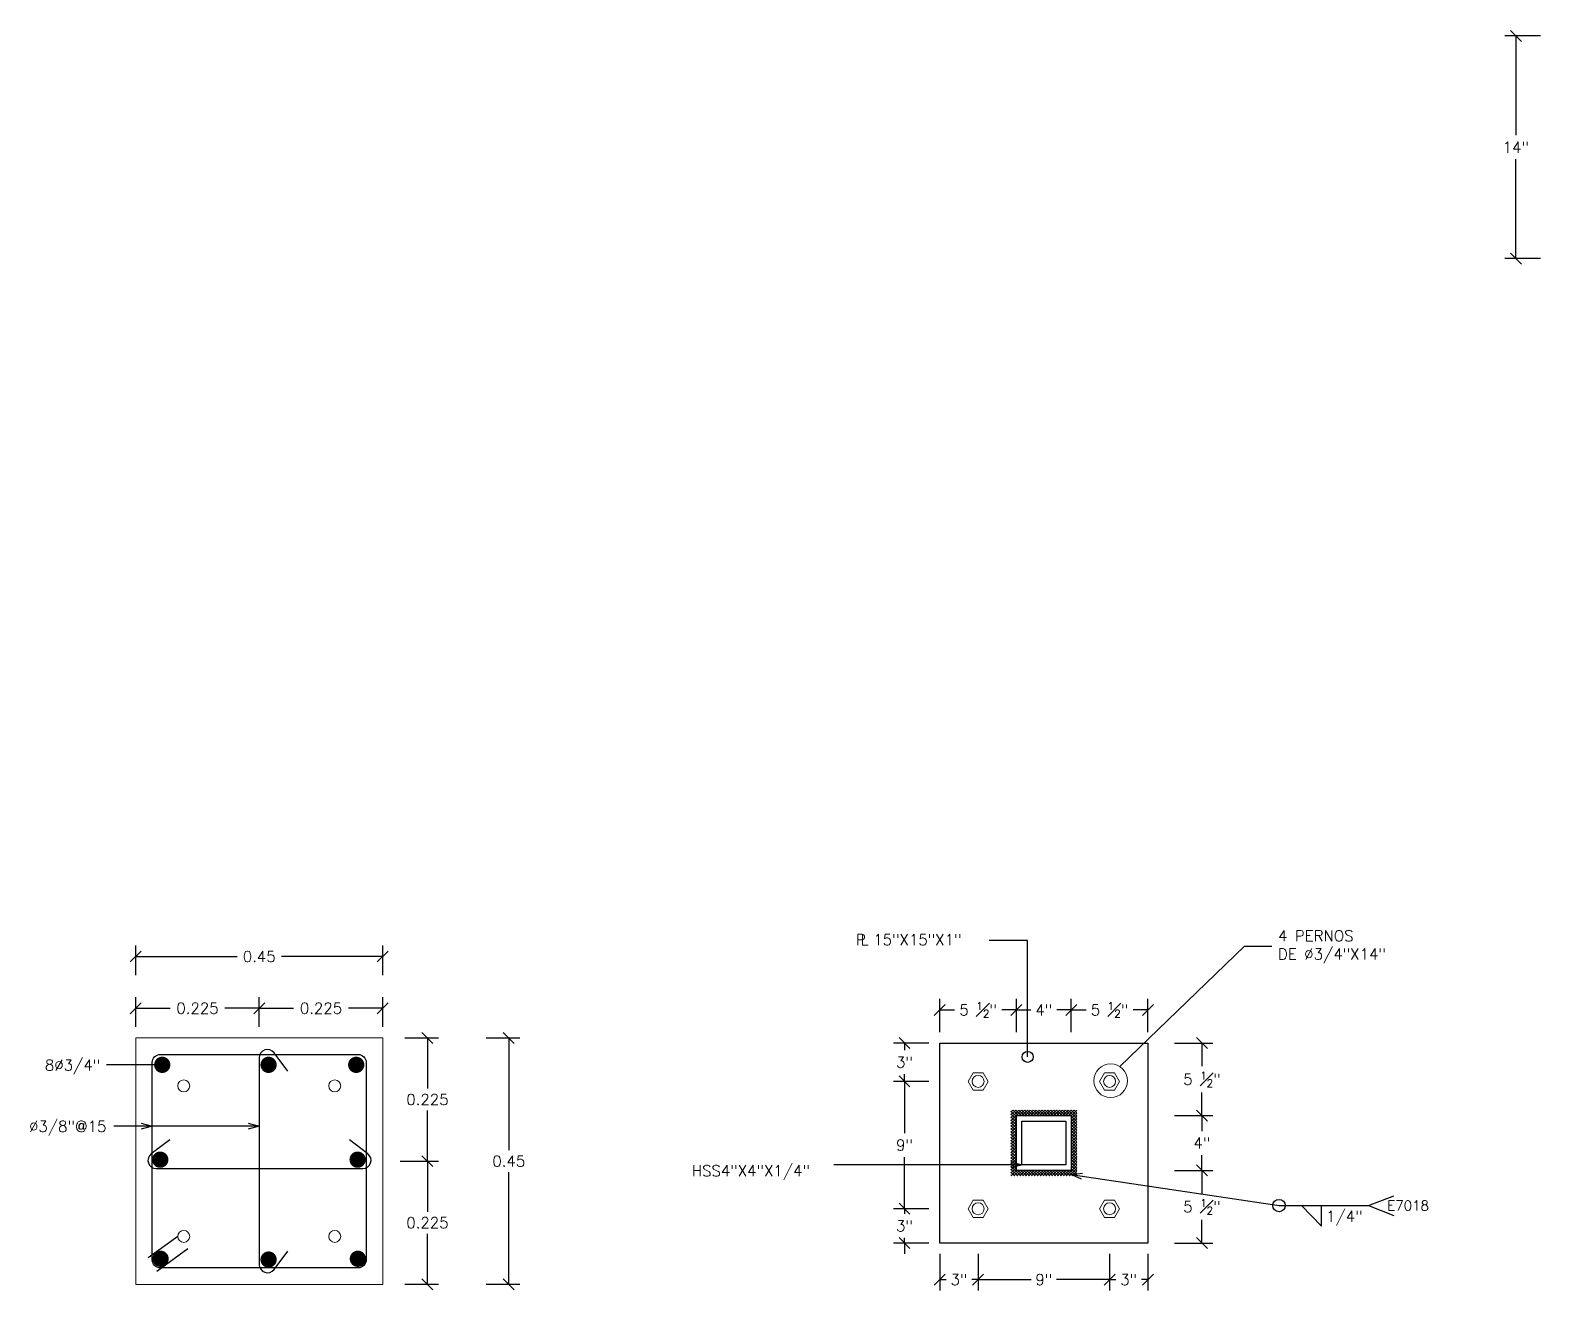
# Model space of a CAD drawing. Header units: metres. Extents: x -44 to 358, y -286 to 66.
# Drawn here: x 139.899 to 142.676, y 13.25 to 15.55 of the extents above; entities that cross this region are included whole.
import ezdxf

# ---------------------------------------------------------------- set-up
doc = ezdxf.new("R2010")
doc.units = ezdxf.units.M
doc.header["$LTSCALE"] = 0.3
doc.header["$PDMODE"] = 3
for name, color, linetype in [('ACERO', 5, 'Continuous'), ('DIMTEXTO', 4, 'Continuous'), ('HATCH MUROS', 8, 'Continuous'), ('SECCION', 1, 'Continuous'), ('Texto', 4, 'Continuous')]:
    doc.layers.add(name, color=color, linetype=linetype)
doc.layers.add('Columnas', color=7, linetype='Continuous', lineweight=18)
doc.styles.add('SMPLEX', font='simplex.shx')
doc.dimstyles.new('D-10', dxfattribs={"dimscale": 0.1, "dimtxt": 0.2, "dimasz": 0.2, "dimexe": 0.2, "dimexo": 0.2, "dimgap": 0.1, "dimtad": 0, "dimtih": 1, "dimtoh": 1, "dimzin": 0, "dimdsep": 46, "dimtxsty": 'SMPLEX', "dimblk1": 'OBLIQUE', "dimblk2": 'OBLIQUE', "dimsah": 1, "dimcen": 0.2, "dimclrd": 4, "dimclre": 4, "dimclrt": 4, "dimadec": 0, "dimazin": 0, "dimtfac": 1, "dimtmove": 0, "dimatfit": 3, "dimldrblk": 'OPEN30', "dimfxl": 0.6, "dimfxlon": 1, "dimtolj": 1, "dimtzin": 0, "dimarcsym": 0})
doc.dimstyles.new('DIM-10', dxfattribs={"dimscale": 0.1, "dimtxt": 0.2, "dimasz": 0.2, "dimexe": 0.2, "dimexo": 0.2, "dimgap": 0.1, "dimtad": 0, "dimtih": 1, "dimtoh": 1, "dimzin": 0, "dimdsep": 46, "dimtxsty": 'SMPLEX', "dimblk": 'OBLIQUE', "dimcen": 0.2, "dimclrd": 4, "dimclre": 4, "dimclrt": 4, "dimadec": 0, "dimazin": 0, "dimtfac": 1, "dimtmove": 0, "dimatfit": 3, "dimldrblk": 'OPEN30', "dimfxl": 0.5, "dimfxlon": 1, "dimtolj": 1, "dimtzin": 0, "dimarcsym": 0})

# ---------------------------------------------------------------- blocks, each defined once
blk = doc.blocks.new('_OBLIQUE')
at = {"color": 0, "linetype": 'ByBlock'}
blk.add_line((-0.5, -0.5), (0.5, 0.5), dxfattribs=at)
blk = doc.blocks.new('*D323')
at = {"layer": 'DEFPOINTS', "color": 0, "transparency": 16777216}
for p in [(141.699, 13.7624), (141.699, 13.7019), (141.799, 13.7019)]:
    blk.add_point(p, dxfattribs=at)
at = {"layer": 'Texto', "color": 4, "lineweight": -2, "transparency": 16777216}
for p, q in [((141.699, 13.7219), (141.699, 13.7824)), ((141.799, 13.7219), (141.799, 13.7824)), ((141.699, 13.7624), (141.7252, 13.7624)), ((141.799, 13.7624), (141.7728, 13.7624))]:
    blk.add_line(p, q, dxfattribs=at)
at = {"layer": 'Texto', "color": 4, "lineweight": -2, "transparency": 16777216, "xscale": 0.02, "yscale": 0.02, "zscale": 0.02, "rotation": 180}
blk.add_blockref('_OBLIQUE', (141.699, 13.7624), dxfattribs=at)
at = {"layer": 'Texto', "color": 4, "lineweight": -2, "transparency": 16777216, "xscale": 0.02, "yscale": 0.02, "zscale": 0.02}
blk.add_blockref('_OBLIQUE', (141.799, 13.7624), dxfattribs=at)
at = {"layer": 'Texto', "color": 4, "transparency": 16777216, "insert": (141.749, 13.7624), "char_height": 0.02, "attachment_point": 5, "style": 'SMPLEX'}
blk.add_mtext('\\A1;{\\Fromans|c0;4"}', dxfattribs=at)
blk = doc.blocks.new('_Open30')
at = {"color": 0, "lineweight": -2}
for p, q in [((-1, 0.27), (0, 0)), ((0, 0), (-1, -0.27)), ((0, 0), (-1, 0))]:
    blk.add_line(p, q, dxfattribs=at)
blk = doc.blocks.new('*D324')
at = {"layer": 'DEFPOINTS', "color": 0, "transparency": 16777216}
for p in [(141.559, 13.7624), (141.559, 13.7019), (141.699, 13.7019)]:
    blk.add_point(p, dxfattribs=at)
at = {"layer": 'Texto', "color": 4, "lineweight": -2, "transparency": 16777216}
for p, q in [((141.559, 13.7219), (141.559, 13.7824)), ((141.699, 13.7219), (141.699, 13.7824)), ((141.559, 13.7624), (141.586, 13.7624)), ((141.699, 13.7624), (141.6721, 13.7624))]:
    blk.add_line(p, q, dxfattribs=at)
at = {"layer": 'Texto', "color": 4, "lineweight": -2, "transparency": 16777216, "xscale": 0.02, "yscale": 0.02, "zscale": 0.02, "rotation": 180}
blk.add_blockref('_OBLIQUE', (141.559, 13.7624), dxfattribs=at)
at = {"layer": 'Texto', "color": 4, "lineweight": -2, "transparency": 16777216, "xscale": 0.02, "yscale": 0.02, "zscale": 0.02}
blk.add_blockref('_OBLIQUE', (141.699, 13.7624), dxfattribs=at)
at = {"layer": 'Texto', "color": 4, "transparency": 16777216, "insert": (141.629, 13.7624), "char_height": 0.02, "attachment_point": 5, "style": 'SMPLEX'}
blk.add_mtext('\\A1;5 {\\H0.7x;\\S1#2;}"', dxfattribs=at)
blk = doc.blocks.new('*D325')
at = {"layer": 'DEFPOINTS', "color": 0, "transparency": 16777216}
for p in [(141.964, 13.5694), (141.799, 13.4694), (142.0377, 13.4694)]:
    blk.add_point(p, dxfattribs=at)
at = {"layer": 'Texto', "color": 4, "lineweight": -2, "transparency": 16777216}
for p, q in [((141.9877, 13.5694), (142.0577, 13.5694)), ((142.0377, 13.5694), (142.0377, 13.5413)), ((142.0377, 13.4694), (142.0377, 13.4975)), ((141.9877, 13.4694), (142.0577, 13.4694))]:
    blk.add_line(p, q, dxfattribs=at)
at = {"layer": 'Texto', "color": 4, "lineweight": -2, "transparency": 16777216, "xscale": 0.02, "yscale": 0.02, "zscale": 0.02}
for p, rotation in [((142.0377, 13.5694), 90), ((142.0377, 13.4694), 270)]:
    blk.add_blockref('_OBLIQUE', p, dxfattribs=dict(at, rotation=rotation))
at = {"layer": 'Texto', "color": 4, "transparency": 16777216, "insert": (142.0377, 13.5194), "char_height": 0.02, "attachment_point": 5, "style": 'SMPLEX'}
blk.add_mtext('\\A1;{\\Fromans|c0;4"}', dxfattribs=at)
blk = doc.blocks.new('*D326')
at = {"layer": 'DEFPOINTS', "color": 0, "transparency": 16777216}
for p in [(141.799, 13.4694), (141.939, 13.3369), (142.0377, 13.3369)]:
    blk.add_point(p, dxfattribs=at)
at = {"layer": 'Texto', "color": 4, "lineweight": -2, "transparency": 16777216}
for p, q in [((141.9877, 13.4694), (142.0577, 13.4694)), ((142.0377, 13.4694), (142.0377, 13.4271)), ((142.0377, 13.3369), (142.0377, 13.3791)), ((141.9877, 13.3369), (142.0577, 13.3369))]:
    blk.add_line(p, q, dxfattribs=at)
at = {"layer": 'Texto', "color": 4, "lineweight": -2, "transparency": 16777216, "xscale": 0.02, "yscale": 0.02, "zscale": 0.02}
for p, rotation in [((142.0377, 13.4694), 90), ((142.0377, 13.3369), 270)]:
    blk.add_blockref('_OBLIQUE', p, dxfattribs=dict(at, rotation=rotation))
at = {"layer": 'Texto', "color": 4, "transparency": 16777216, "insert": (142.0377, 13.4031), "char_height": 0.02, "attachment_point": 5, "style": 'SMPLEX'}
blk.add_mtext('\\A1;5 {\\H0.7x;\\S1#2;}"', dxfattribs=at)
blk = doc.blocks.new('*D327')
at = {"layer": 'DEFPOINTS', "color": 0, "transparency": 16777216}
for p in [(141.629, 13.3369), (141.869, 13.3369), (141.629, 13.2701)]:
    blk.add_point(p, dxfattribs=at)
at = {"layer": 'Texto', "color": 4, "lineweight": -2, "transparency": 16777216}
for p, q in [((141.629, 13.3169), (141.629, 13.2501)), ((141.869, 13.3169), (141.869, 13.2501)), ((141.629, 13.2701), (141.7257, 13.2701)), ((141.869, 13.2701), (141.7724, 13.2701))]:
    blk.add_line(p, q, dxfattribs=at)
at = {"layer": 'Texto', "color": 4, "lineweight": -2, "transparency": 16777216, "xscale": 0.02, "yscale": 0.02, "zscale": 0.02, "rotation": 180}
blk.add_blockref('_OBLIQUE', (141.629, 13.2701), dxfattribs=at)
at = {"layer": 'Texto', "color": 4, "lineweight": -2, "transparency": 16777216, "xscale": 0.02, "yscale": 0.02, "zscale": 0.02}
blk.add_blockref('_OBLIQUE', (141.869, 13.2701), dxfattribs=at)
at = {"layer": 'Texto', "color": 4, "transparency": 16777216, "insert": (141.749, 13.2701), "char_height": 0.02, "attachment_point": 5, "style": 'SMPLEX'}
blk.add_mtext('\\A1;9"', dxfattribs=at)
blk = doc.blocks.new('*D328')
at = {"layer": 'DEFPOINTS', "color": 0, "transparency": 16777216}
for p in [(141.559, 13.3369), (141.629, 13.3369), (141.559, 13.2701)]:
    blk.add_point(p, dxfattribs=at)
at = {"layer": 'Texto', "color": 4, "lineweight": -2, "transparency": 16777216}
for p, q in [((141.559, 13.3169), (141.559, 13.2501)), ((141.629, 13.3169), (141.629, 13.2501)), ((141.559, 13.2701), (141.5707, 13.2701)), ((141.629, 13.2701), (141.6174, 13.2701))]:
    blk.add_line(p, q, dxfattribs=at)
at = {"layer": 'Texto', "color": 4, "lineweight": -2, "transparency": 16777216, "xscale": 0.02, "yscale": 0.02, "zscale": 0.02, "rotation": 180}
blk.add_blockref('_OBLIQUE', (141.559, 13.2701), dxfattribs=at)
at = {"layer": 'Texto', "color": 4, "lineweight": -2, "transparency": 16777216, "xscale": 0.02, "yscale": 0.02, "zscale": 0.02}
blk.add_blockref('_OBLIQUE', (141.629, 13.2701), dxfattribs=at)
at = {"layer": 'Texto', "color": 4, "transparency": 16777216, "insert": (141.594, 13.2701), "char_height": 0.02, "attachment_point": 5, "style": 'SMPLEX'}
blk.add_mtext('\\A1;3"', dxfattribs=at)
blk = doc.blocks.new('*D329')
at = {"layer": 'DEFPOINTS', "color": 0, "transparency": 16777216}
for p in [(141.4946, 13.3994), (141.559, 13.3994), (141.559, 13.3369)]:
    blk.add_point(p, dxfattribs=at)
at = {"layer": 'Texto', "color": 4, "lineweight": -2, "transparency": 16777216}
for p, q in [((141.4946, 13.3994), (141.4946, 13.4194)), ((141.539, 13.3994), (141.4746, 13.3994)), ((141.4946, 13.3994), (141.4946, 13.39)), ((141.539, 13.3369), (141.4746, 13.3369)), ((141.4946, 13.3369), (141.4946, 13.3462)), ((141.4946, 13.3369), (141.4946, 13.3169))]:
    blk.add_line(p, q, dxfattribs=at)
at = {"layer": 'Texto', "color": 4, "lineweight": -2, "transparency": 16777216, "xscale": 0.02, "yscale": 0.02, "zscale": 0.02}
for p, rotation in [((141.4946, 13.3994), 270), ((141.4946, 13.3369), 90)]:
    blk.add_blockref('_OBLIQUE', p, dxfattribs=dict(at, rotation=rotation))
at = {"layer": 'Texto', "color": 4, "transparency": 16777216, "insert": (141.4946, 13.3681), "char_height": 0.02, "attachment_point": 5, "style": 'SMPLEX'}
blk.add_mtext('\\A1;3"', dxfattribs=at)
blk = doc.blocks.new('*D330')
at = {"layer": 'DEFPOINTS', "color": 0, "transparency": 16777216}
for p in [(141.4946, 13.6319), (141.559, 13.6319), (141.559, 13.3994)]:
    blk.add_point(p, dxfattribs=at)
at = {"layer": 'Texto', "color": 4, "lineweight": -2, "transparency": 16777216}
for p, q in [((141.539, 13.6319), (141.4746, 13.6319)), ((141.4946, 13.6319), (141.4946, 13.5375)), ((141.4946, 13.3994), (141.4946, 13.4937)), ((141.539, 13.3994), (141.4746, 13.3994))]:
    blk.add_line(p, q, dxfattribs=at)
at = {"layer": 'Texto', "color": 4, "lineweight": -2, "transparency": 16777216, "xscale": 0.02, "yscale": 0.02, "zscale": 0.02}
for p, rotation in [((141.4946, 13.6319), 90), ((141.4946, 13.3994), 270)]:
    blk.add_blockref('_OBLIQUE', p, dxfattribs=dict(at, rotation=rotation))
at = {"layer": 'Texto', "color": 4, "transparency": 16777216, "insert": (141.4946, 13.5156), "char_height": 0.02, "attachment_point": 5, "style": 'SMPLEX'}
blk.add_mtext('\\A1;9"', dxfattribs=at)
blk = doc.blocks.new('*D331')
at = {"layer": 'DEFPOINTS', "color": 0, "transparency": 16777216}
for p in [(141.559, 13.7019), (141.4946, 13.6319), (141.559, 13.6319)]:
    blk.add_point(p, dxfattribs=at)
at = {"layer": 'Texto', "color": 4, "lineweight": -2, "transparency": 16777216}
for p, q in [((141.539, 13.7019), (141.4746, 13.7019)), ((141.4946, 13.7019), (141.4946, 13.6888)), ((141.4946, 13.6319), (141.4946, 13.645)), ((141.539, 13.6319), (141.4746, 13.6319))]:
    blk.add_line(p, q, dxfattribs=at)
at = {"layer": 'Texto', "color": 4, "lineweight": -2, "transparency": 16777216, "xscale": 0.02, "yscale": 0.02, "zscale": 0.02}
for p, rotation in [((141.4946, 13.7019), 90), ((141.4946, 13.6319), 270)]:
    blk.add_blockref('_OBLIQUE', p, dxfattribs=dict(at, rotation=rotation))
at = {"layer": 'Texto', "color": 4, "transparency": 16777216, "insert": (141.4946, 13.6669), "char_height": 0.02, "attachment_point": 5, "style": 'SMPLEX'}
blk.add_mtext('\\A1;3"', dxfattribs=at)
blk = doc.blocks.new('*D332')
at = {"layer": 'DEFPOINTS', "color": 0, "transparency": 16777216}
for p in [(141.869, 13.3369), (141.939, 13.3369), (141.939, 13.2701)]:
    blk.add_point(p, dxfattribs=at)
at = {"layer": 'Texto', "color": 4, "lineweight": -2, "transparency": 16777216}
for p, q in [((141.869, 13.3169), (141.869, 13.2501)), ((141.939, 13.3169), (141.939, 13.2501)), ((141.869, 13.2701), (141.8807, 13.2701)), ((141.939, 13.2701), (141.9274, 13.2701))]:
    blk.add_line(p, q, dxfattribs=at)
at = {"layer": 'Texto', "color": 4, "lineweight": -2, "transparency": 16777216, "xscale": 0.02, "yscale": 0.02, "zscale": 0.02, "rotation": 180}
blk.add_blockref('_OBLIQUE', (141.869, 13.2701), dxfattribs=at)
at = {"layer": 'Texto', "color": 4, "lineweight": -2, "transparency": 16777216, "xscale": 0.02, "yscale": 0.02, "zscale": 0.02}
blk.add_blockref('_OBLIQUE', (141.939, 13.2701), dxfattribs=at)
at = {"layer": 'Texto', "color": 4, "transparency": 16777216, "insert": (141.904, 13.2701), "char_height": 0.02, "attachment_point": 5, "style": 'SMPLEX'}
blk.add_mtext('\\A1;3"', dxfattribs=at)
blk = doc.blocks.new('*D333')
at = {"layer": 'DEFPOINTS', "color": 0, "transparency": 16777216}
for p in [(141.939, 13.7019), (142.0377, 13.7019), (141.799, 13.5694)]:
    blk.add_point(p, dxfattribs=at)
at = {"layer": 'Texto', "color": 4, "lineweight": -2, "transparency": 16777216}
for p, q in [((141.9877, 13.7019), (142.0577, 13.7019)), ((142.0377, 13.7019), (142.0377, 13.6596)), ((142.0377, 13.5694), (142.0377, 13.6116)), ((141.9877, 13.5694), (142.0577, 13.5694))]:
    blk.add_line(p, q, dxfattribs=at)
at = {"layer": 'Texto', "color": 4, "lineweight": -2, "transparency": 16777216, "xscale": 0.02, "yscale": 0.02, "zscale": 0.02}
for p, rotation in [((142.0377, 13.7019), 90), ((142.0377, 13.5694), 270)]:
    blk.add_blockref('_OBLIQUE', p, dxfattribs=dict(at, rotation=rotation))
at = {"layer": 'Texto', "color": 4, "transparency": 16777216, "insert": (142.0377, 13.6356), "char_height": 0.02, "attachment_point": 5, "style": 'SMPLEX'}
blk.add_mtext('\\A1;5 {\\H0.7x;\\S1#2;}"', dxfattribs=at)
blk = doc.blocks.new('*D334')
at = {"layer": 'DEFPOINTS', "color": 0, "transparency": 16777216}
for p in [(141.799, 13.7624), (141.799, 13.7019), (141.939, 13.7019)]:
    blk.add_point(p, dxfattribs=at)
at = {"layer": 'Texto', "color": 4, "lineweight": -2, "transparency": 16777216}
for p, q in [((141.799, 13.7219), (141.799, 13.7824)), ((141.939, 13.7219), (141.939, 13.7824)), ((141.799, 13.7624), (141.826, 13.7624)), ((141.939, 13.7624), (141.9121, 13.7624))]:
    blk.add_line(p, q, dxfattribs=at)
at = {"layer": 'Texto', "color": 4, "lineweight": -2, "transparency": 16777216, "xscale": 0.02, "yscale": 0.02, "zscale": 0.02, "rotation": 180}
blk.add_blockref('_OBLIQUE', (141.799, 13.7624), dxfattribs=at)
at = {"layer": 'Texto', "color": 4, "lineweight": -2, "transparency": 16777216, "xscale": 0.02, "yscale": 0.02, "zscale": 0.02}
blk.add_blockref('_OBLIQUE', (141.939, 13.7624), dxfattribs=at)
at = {"layer": 'Texto', "color": 4, "transparency": 16777216, "insert": (141.869, 13.7624), "char_height": 0.02, "attachment_point": 5, "style": 'SMPLEX'}
blk.add_mtext('\\A1;5 {\\H0.7x;\\S1#2;}"', dxfattribs=at)
blk = doc.blocks.new('*D335')
at = {"layer": 'DEFPOINTS', "color": 0, "transparency": 16777216}
for p in [(140.5623, 13.7112), (140.5418, 13.4863), (140.6235, 13.4863)]:
    blk.add_point(p, dxfattribs=at)
at = {"layer": 'Texto', "color": 4, "lineweight": -2, "transparency": 16777216}
for p, q in [((140.5823, 13.7112), (140.6435, 13.7112)), ((140.6235, 13.7112), (140.6235, 13.6188)), ((140.6235, 13.4863), (140.6235, 13.5788)), ((140.5735, 13.4863), (140.6435, 13.4863))]:
    blk.add_line(p, q, dxfattribs=at)
at = {"layer": 'Texto', "color": 4, "lineweight": -2, "transparency": 16777216, "xscale": 0.02, "yscale": 0.02, "zscale": 0.02}
for p, rotation in [((140.6235, 13.7112), 90), ((140.6235, 13.4863), 270)]:
    blk.add_blockref('_OBLIQUE', p, dxfattribs=dict(at, rotation=rotation))
at = {"layer": 'Texto', "color": 4, "transparency": 16777216, "insert": (140.6235, 13.5988), "char_height": 0.02, "attachment_point": 5, "style": 'SMPLEX'}
blk.add_mtext('\\A1;0.225', dxfattribs=at)
blk = doc.blocks.new('*D336')
at = {"layer": 'DEFPOINTS', "color": 0, "transparency": 16777216}
for p in [(140.3164, 13.7654), (140.091, 13.7112), (140.3164, 13.7112)]:
    blk.add_point(p, dxfattribs=at)
at = {"layer": 'Texto', "color": 4, "lineweight": -2, "transparency": 16777216}
for p, q in [((140.091, 13.7312), (140.091, 13.7854)), ((140.3164, 13.7312), (140.3164, 13.7854)), ((140.091, 13.7654), (140.1537, 13.7654)), ((140.3164, 13.7654), (140.2537, 13.7654))]:
    blk.add_line(p, q, dxfattribs=at)
at = {"layer": 'Texto', "color": 4, "lineweight": -2, "transparency": 16777216, "xscale": 0.02, "yscale": 0.02, "zscale": 0.02, "rotation": 180}
blk.add_blockref('_OBLIQUE', (140.091, 13.7654), dxfattribs=at)
at = {"layer": 'Texto', "color": 4, "lineweight": -2, "transparency": 16777216, "xscale": 0.02, "yscale": 0.02, "zscale": 0.02}
blk.add_blockref('_OBLIQUE', (140.3164, 13.7654), dxfattribs=at)
at = {"layer": 'Texto', "color": 4, "transparency": 16777216, "insert": (140.2037, 13.7654), "char_height": 0.02, "attachment_point": 5, "style": 'SMPLEX'}
blk.add_mtext('\\A1;0.225', dxfattribs=at)
blk = doc.blocks.new('*D337')
at = {"layer": 'DEFPOINTS', "color": 0, "transparency": 16777216}
for p in [(140.5418, 13.8598), (140.091, 13.8055), (140.5418, 13.8055)]:
    blk.add_point(p, dxfattribs=at)
at = {"layer": 'Texto', "color": 4, "lineweight": -2, "transparency": 16777216}
for p, q in [((140.091, 13.8255), (140.091, 13.8798)), ((140.091, 13.8598), (140.2759, 13.8598)), ((140.5418, 13.8598), (140.3569, 13.8598)), ((140.5418, 13.8255), (140.5418, 13.8798))]:
    blk.add_line(p, q, dxfattribs=at)
at = {"layer": 'Texto', "color": 4, "lineweight": -2, "transparency": 16777216, "xscale": 0.02, "yscale": 0.02, "zscale": 0.02, "rotation": 180}
blk.add_blockref('_OBLIQUE', (140.091, 13.8598), dxfattribs=at)
at = {"layer": 'Texto', "color": 4, "lineweight": -2, "transparency": 16777216, "xscale": 0.02, "yscale": 0.02, "zscale": 0.02}
blk.add_blockref('_OBLIQUE', (140.5418, 13.8598), dxfattribs=at)
at = {"layer": 'Texto', "color": 4, "transparency": 16777216, "insert": (140.3164, 13.8598), "char_height": 0.02, "attachment_point": 5, "style": 'SMPLEX'}
blk.add_mtext('\\A1;0.45', dxfattribs=at)
blk = doc.blocks.new('*D338')
at = {"layer": 'DEFPOINTS', "color": 0, "transparency": 16777216}
for p in [(140.3164, 13.7654), (140.3164, 13.7112), (140.5418, 13.7112)]:
    blk.add_point(p, dxfattribs=at)
at = {"layer": 'Texto', "color": 4, "lineweight": -2, "transparency": 16777216}
for p, q in [((140.3164, 13.7312), (140.3164, 13.7854)), ((140.5418, 13.7312), (140.5418, 13.7854)), ((140.3164, 13.7654), (140.3791, 13.7654)), ((140.5418, 13.7654), (140.4791, 13.7654))]:
    blk.add_line(p, q, dxfattribs=at)
at = {"layer": 'Texto', "color": 4, "lineweight": -2, "transparency": 16777216, "xscale": 0.02, "yscale": 0.02, "zscale": 0.02, "rotation": 180}
blk.add_blockref('_OBLIQUE', (140.3164, 13.7654), dxfattribs=at)
at = {"layer": 'Texto', "color": 4, "lineweight": -2, "transparency": 16777216, "xscale": 0.02, "yscale": 0.02, "zscale": 0.02}
blk.add_blockref('_OBLIQUE', (140.5418, 13.7654), dxfattribs=at)
at = {"layer": 'Texto', "color": 4, "transparency": 16777216, "insert": (140.4291, 13.7654), "char_height": 0.02, "attachment_point": 5, "style": 'SMPLEX'}
blk.add_mtext('\\A1;0.225', dxfattribs=at)
blk = doc.blocks.new('*D339')
at = {"layer": 'DEFPOINTS', "color": 0, "transparency": 16777216}
for p in [(140.7109, 13.7112), (140.7109, 13.2615), (140.7721, 13.2615)]:
    blk.add_point(p, dxfattribs=at)
at = {"layer": 'Texto', "color": 4, "lineweight": -2, "transparency": 16777216}
for p, q in [((140.7309, 13.7112), (140.7921, 13.7112)), ((140.7721, 13.7112), (140.7721, 13.5063)), ((140.7721, 13.2615), (140.7721, 13.4663)), ((140.7309, 13.2615), (140.7921, 13.2615))]:
    blk.add_line(p, q, dxfattribs=at)
at = {"layer": 'Texto', "color": 4, "lineweight": -2, "transparency": 16777216, "xscale": 0.02, "yscale": 0.02, "zscale": 0.02}
for p, rotation in [((140.7721, 13.7112), 90), ((140.7721, 13.2615), 270)]:
    blk.add_blockref('_OBLIQUE', p, dxfattribs=dict(at, rotation=rotation))
at = {"layer": 'Texto', "color": 4, "transparency": 16777216, "insert": (140.7721, 13.4863), "char_height": 0.02, "attachment_point": 5, "style": 'SMPLEX'}
blk.add_mtext('\\A1;0.45', dxfattribs=at)
blk = doc.blocks.new('*D340')
at = {"layer": 'DEFPOINTS', "color": 0, "transparency": 16777216}
for p in [(140.5418, 13.4863), (140.6235, 13.4863), (140.5623, 13.2615)]:
    blk.add_point(p, dxfattribs=at)
at = {"layer": 'Texto', "color": 4, "lineweight": -2, "transparency": 16777216}
for p, q in [((140.5735, 13.4863), (140.6435, 13.4863)), ((140.6235, 13.4863), (140.6235, 13.3939)), ((140.6235, 13.2615), (140.6235, 13.3539)), ((140.5823, 13.2615), (140.6435, 13.2615))]:
    blk.add_line(p, q, dxfattribs=at)
at = {"layer": 'Texto', "color": 4, "lineweight": -2, "transparency": 16777216, "xscale": 0.02, "yscale": 0.02, "zscale": 0.02}
for p, rotation in [((140.6235, 13.4863), 90), ((140.6235, 13.2615), 270)]:
    blk.add_blockref('_OBLIQUE', p, dxfattribs=dict(at, rotation=rotation))
at = {"layer": 'Texto', "color": 4, "transparency": 16777216, "insert": (140.6235, 13.3739), "char_height": 0.02, "attachment_point": 5, "style": 'SMPLEX'}
blk.add_mtext('\\A1;0.225', dxfattribs=at)
blk = doc.blocks.new('*D347')
at = {"layer": 'DEFPOINTS', "color": 0, "transparency": 16777216}
for p in [(142.6761, 15.5401), (142.6109, 15.1337), (142.6761, 15.1337)]:
    blk.add_point(p, dxfattribs=at)
at = {"layer": 'DIMTEXTO', "color": 4, "lineweight": -2, "transparency": 16777216}
for p, q in [((142.6561, 15.5401), (142.5909, 15.5401)), ((142.6109, 15.5401), (142.6109, 15.3588)), ((142.6109, 15.1337), (142.6109, 15.315)), ((142.6561, 15.1337), (142.5909, 15.1337))]:
    blk.add_line(p, q, dxfattribs=at)
at = {"layer": 'DIMTEXTO', "color": 4, "lineweight": -2, "transparency": 16777216, "xscale": 0.02, "yscale": 0.02, "zscale": 0.02}
for p, rotation in [((142.6109, 15.5401), 90), ((142.6109, 15.1337), 270)]:
    blk.add_blockref('_OBLIQUE', p, dxfattribs=dict(at, rotation=rotation))
at = {"layer": 'DIMTEXTO', "color": 4, "transparency": 16777216, "insert": (142.6109, 15.3369), "char_height": 0.02, "attachment_point": 5, "style": 'SMPLEX'}
blk.add_mtext('\\A1;14"', dxfattribs=at)

msp = doc.modelspace()

# ---------------------------------------------------------------- hatches: boundary and pattern name
at = {"layer": 'HATCH MUROS'}
h = msp.add_hatch(dxfattribs=at)
h.set_pattern_fill('ANSI37', color=256, scale=0.03, style=0)
h.set_pattern_definition([(45, (52.750967, -101.50211), (-0.00265165043, 0.00265165043), []), (135, (52.750967, -101.50211), (-0.00265165043, -0.00265165043), [])])
h.paths.add_polyline_path([(141.8090276, 13.5793684), (141.6890276, 13.5793684), (141.6890276, 13.4593684), (141.8090276, 13.4593684)])
h.paths.add_polyline_path([(141.7990276, 13.5693684), (141.7990276, 13.4693684), (141.6990276, 13.4693684), (141.6990276, 13.5693684)], flags=16)

# ---------------------------------------------------------------- linework, layer by layer
at = {"layer": 'ACERO'}
for p, q in [((140.113385, 13.3103033), (140.167507, 13.3496533)), ((140.129301, 13.2852343), (140.1863353, 13.3267018))]:
    msp.add_line(p, q, dxfattribs=at)
msp.add_lwpolyline([(140.1210338, 13.3064751), (140.1210338, 13.6661751, -0.414213562), (140.1360338, 13.6811751), (140.4968138, 13.6811751, -0.414213562), (140.5118138, 13.6661751), (140.5118138, 13.3064751, -0.414213562), (140.4968138, 13.2914751), (140.1360338, 13.2914751, -0.414213562)], format="xyb", close=True, dxfattribs=at)
at = {"layer": 'ACERO', "linetype": 'Continuous', "ltscale": 0.3, "const_width": 0.014859}
for points in [[(140.146779, 13.6621103, -1), (140.13192, 13.6621103, -1)], [(140.3409323, 13.6621103, -1), (140.3260733, 13.6621103, -1)], [(140.4860685, 13.6621103, 1), (140.5009275, 13.6621103, 1)], [(140.1431109, 13.488989, 1), (140.1282519, 13.488989, 1)], [(140.5034708, 13.488989, 1), (140.4886118, 13.488989, 1)], [(140.1288895, 13.3081101, 1), (140.1437485, 13.3081101, 1)], [(140.3409323, 13.306696, 1), (140.3260733, 13.306696, 1)], [(140.503958, 13.3081101, -1), (140.489099, 13.3081101, -1)]]:
    msp.add_lwpolyline(points, format="xyb", close=True, dxfattribs=at)
at = {"layer": 'ACERO'}
for points in [[(140.368758, 13.650343), (140.343403, 13.683988, 0.719884759), (140.3164238, 13.6749604), (140.3164238, 13.2976899, 0.719884759), (140.343403, 13.2886623), (140.368758, 13.3223073)], [(140.1528941, 13.5250542), (140.1192491, 13.4996992, 0.719884759), (140.1282767, 13.47272), (140.5055471, 13.47272, 0.719884759), (140.5145748, 13.4996992), (140.4809298, 13.5250542)]]:
    msp.add_lwpolyline(points, format="xyb", dxfattribs=at)
at = {"layer": 'ACERO', "color": 7}
for points in [[(141.6990276, 13.5693684), (141.7990276, 13.5693684), (141.7990276, 13.4693684), (141.6990276, 13.4693684)], [(141.7090276, 13.5593684), (141.7890276, 13.5593684), (141.7890276, 13.4793684), (141.7090276, 13.4793684)]]:
    msp.add_lwpolyline(points, close=True, dxfattribs=at)
at = {"layer": 'Columnas', "flags": 128}
msp.add_lwpolyline([(140.0910338, 13.2614751), (140.0910338, 13.7111751), (140.5418138, 13.7111751), (140.5418138, 13.2614751)], close=True, dxfattribs=at)
at = {"layer": 'DIMTEXTO'}
for p, q in [((140.1393495, 13.6621103), (140.0372921, 13.6621103)), ((142.3420797, 13.4052777), (142.3881639, 13.4232288)), ((142.3420797, 13.4052777), (142.3881639, 13.3873267))]:
    msp.add_line(p, q, dxfattribs=at)
msp.add_lwpolyline([(142.2196655, 13.4052777), (142.2560786, 13.3675538), (142.2560786, 13.4052777)], dxfattribs=at)
at = {"layer": 'DIMTEXTO', "lineweight": 0}
msp.add_circle((141.8709785, 13.6330661), 0.0307533, dxfattribs=at)
at = {"layer": 'DIMTEXTO'}
msp.add_circle((142.178375, 13.4052777), 0.0112676, dxfattribs=at)
at = {"layer": 'SECCION'}
msp.add_lwpolyline([(141.5590276, 13.7018684), (141.9390276, 13.7018684), (141.9390276, 13.3368684), (141.5590276, 13.3368684)], close=True, dxfattribs=at)
at = {"layer": 'SECCION', "color": 2, "lineweight": 0, "flags": 128}
for points in [[(141.6382164, 13.6477839), (141.6474052, 13.6318684), (141.6382164, 13.6159529), (141.6198388, 13.6159529), (141.61065, 13.6318684), (141.6198388, 13.6477839)], [(141.8598388, 13.6477839), (141.85065, 13.6318684), (141.8598388, 13.6159529), (141.8782164, 13.6159529), (141.8874052, 13.6318684), (141.8782164, 13.6477839)], [(141.6382164, 13.3834529), (141.6474052, 13.3993684), (141.6382164, 13.4152839), (141.6198388, 13.4152839), (141.61065, 13.3993684), (141.6198388, 13.3834529)], [(141.8598388, 13.3834529), (141.85065, 13.3993684), (141.8598388, 13.4152839), (141.8782164, 13.4152839), (141.8874052, 13.3993684), (141.8782164, 13.3834529)]]:
    msp.add_lwpolyline(points, close=True, dxfattribs=at)
at = {"layer": 'SECCION', "color": 2, "lineweight": 0}
for centre in [(141.6290276, 13.6318684), (141.8690276, 13.6318684), (140.1785338, 13.6236751), (140.4543138, 13.6236751), (141.6290276, 13.3993684), (141.8690276, 13.3993684), (140.1785338, 13.3489751), (140.4543138, 13.3489751)]:
    msp.add_circle(centre, 0.0109155, dxfattribs=at)
at = {"layer": 'Texto'}
msp.add_lwpolyline([(141.887706, 13.6588722), (142.1153154, 13.8789564), (142.1654753, 13.8789564)], dxfattribs=at)

# ---------------------------------------------------------------- texts
at = {"layer": 'DIMTEXTO', "color": 4, "lineweight": 0, "attachment_point": 4, "style": 'SMPLEX'}
for s, insert, char_height in [('\\A1;P 15"X15"X1{\\H1.0003x;"}', (141.4058763, 13.8904556), 0.02), ('\\A1;L', (141.4142378, 13.8904442), 0.02), ('\\A1;4 PERNOS \\PDE %%C3/4"X14"', (142.1764277, 13.8775735), 0.02), ('\\A1;HSS4"X4"X1/4"', (141.1062116, 13.4654077), 0.02), ('\\A1;E7018', (142.3759071, 13.4052777), 0.018)]:
    msp.add_mtext(s, dxfattribs=dict(at, insert=insert, char_height=char_height))
at = {"layer": 'DIMTEXTO', "color": 4, "insert": (142.2643522, 13.3823396), "char_height": 0.02, "attachment_point": 4, "style": 'SMPLEX'}
msp.add_mtext('\\A1;1/4"', dxfattribs=at)
at = {"layer": 'Texto', "color": 4, "char_height": 0.02, "attachment_point": 5, "style": 'SMPLEX'}
for s, insert in [('\\A1;8%%C3/4"', (139.9756049, 13.658174)), ('\\A1;%%C3/8"@15', (139.9667747, 13.5463632))]:
    msp.add_mtext(s, dxfattribs=dict(at, insert=insert))

# ---------------------------------------------------------------- dimensions: what is measured, and where the dimension line sits
at = {"layer": 'DIMTEXTO'}
dim = msp.add_linear_dim(base=(142.6109308, 15.1336634), p1=(142.6760539, 15.5400634), p2=(142.6760539, 15.1336634), angle=90, text='14"', dimstyle='D-10', dxfattribs=at)
dim.commit()
dim.dimension.update_dxf_attribs({"geometry": '*D347', "text_midpoint": (142.6109308, 15.3368634)})
at = {"layer": 'Texto'}
for base, p1, p2, override, picture, middle in [((140.5418138, 13.859768), (140.0910338, 13.8055411), (140.5418138, 13.8055411), {"dimdec": 2}, '*D337', (140.3164238, 13.859768)), ((140.3164238, 13.765402), (140.0910338, 13.7111751), (140.3164238, 13.7111751), {"dimdec": 3}, '*D336', (140.2037288, 13.765402))]:
    dim = msp.add_linear_dim(base=base, p1=p1, p2=p2, dimstyle='DIM-10', override=override, dxfattribs=at)
    dim.commit()
    dim.dimension.update_dxf_attribs({"geometry": picture, "text_midpoint": middle})
for base, p1, p2, angle, picture, middle in [((140.3164238, 13.765402), (140.5418138, 13.7111751), (140.3164238, 13.7111751), 180, '*D338', (140.4291188, 13.765402)), ((140.6234507, 13.4863251), (140.5622534, 13.7111751), (140.5418138, 13.4863251), 90, '*D335', (140.6234507, 13.5987501)), ((140.6234507, 13.4863251), (140.5622534, 13.2614751), (140.5418138, 13.4863251), 270, '*D340', (140.6234507, 13.3739001))]:
    dim = msp.add_linear_dim(base=base, p1=p1, p2=p2, angle=angle, dimstyle='DIM-10', override={"dimdec": 3}, dxfattribs=at)
    dim.commit()
    dim.dimension.update_dxf_attribs({"geometry": picture, "text_midpoint": middle})
for base, p1, p2, picture, middle in [((141.5590276, 13.7623941), (141.6990276, 13.7018684), (141.5590276, 13.7018684), '*D324', (141.6290276, 13.7623941)), ((141.7990276, 13.7623941), (141.9390276, 13.7018684), (141.7990276, 13.7018684), '*D334', (141.8690276, 13.7623941))]:
    dim = msp.add_linear_dim(base=base, p1=p1, p2=p2, text='5 {\\H0.7x;\\S1#2;}"', dimstyle='DIM-10', dxfattribs=at)
    dim.commit()
    dim.dimension.update_dxf_attribs({"geometry": picture, "text_midpoint": middle})
for base, p1, p2, text, picture, middle in [((141.6990276, 13.7623941), (141.7990276, 13.7018684), (141.6990276, 13.7018684), '{\\Fromans|c0;4"}', '*D323', (141.7490276, 13.7623941)), ((141.5590276, 13.2701042), (141.6290276, 13.3368684), (141.5590276, 13.3368684), '3"', '*D328', (141.5940276, 13.2701042)), ((141.6290276, 13.2701042), (141.8690276, 13.3368684), (141.6290276, 13.3368684), '9"', '*D327', (141.7490276, 13.2701042))]:
    dim = msp.add_linear_dim(base=base, p1=p1, p2=p2, text=text, dimstyle='DIM-10', override={"dimtmove": 1}, dxfattribs=at)
    dim.commit()
    dim.dimension.update_dxf_attribs({"geometry": picture, "text_midpoint": middle})
dim = msp.add_linear_dim(base=(140.7720817, 13.2614751), p1=(140.7108843, 13.7111751), p2=(140.7108843, 13.2614751), angle=90, dimstyle='DIM-10', dxfattribs=at)
dim.commit()
dim.dimension.update_dxf_attribs({"geometry": '*D339', "text_midpoint": (140.7720817, 13.4863251)})
for base, p1, p2, angle, picture, middle in [((141.4946393, 13.6318684), (141.5590276, 13.7018684), (141.5590276, 13.6318684), 270, '*D331', (141.4946393, 13.6668684)), ((141.4946393, 13.3993684), (141.5590276, 13.3368684), (141.5590276, 13.3993684), 90, '*D329', (141.4946393, 13.3681184))]:
    dim = msp.add_linear_dim(base=base, p1=p1, p2=p2, angle=angle, text='3"', dimstyle='DIM-10', dxfattribs=at)
    dim.commit()
    dim.dimension.update_dxf_attribs({"geometry": picture, "text_midpoint": middle})
for base, p1, p2, angle, text, picture, middle in [((142.0376571, 13.7018684), (141.7990276, 13.5693684), (141.9390276, 13.7018684), 270, '5 {\\H0.7x;\\S1#2;}"', '*D333', (142.0376571, 13.6356184)), ((141.4946393, 13.6318684), (141.5590276, 13.3993684), (141.5590276, 13.6318684), 90, '9"', '*D330', (141.4946393, 13.5156184)), ((142.0376571, 13.4693684), (141.9640276, 13.5693684), (141.7990276, 13.4693684), 90, '{\\Fromans|c0;4"}', '*D325', (142.0376571, 13.5193684)), ((142.0376571, 13.3368684), (141.7990276, 13.4693684), (141.9390276, 13.3368684), 90, '5 {\\H0.7x;\\S1#2;}"', '*D326', (142.0376571, 13.4031184)), ((141.9390276, 13.2701042), (141.8690276, 13.3368684), (141.9390276, 13.3368684), 180, '3"', '*D332', (141.9040276, 13.2701042))]:
    dim = msp.add_linear_dim(base=base, p1=p1, p2=p2, angle=angle, text=text, dimstyle='DIM-10', override={"dimtmove": 1}, dxfattribs=at)
    dim.commit()
    dim.dimension.update_dxf_attribs({"geometry": picture, "text_midpoint": middle})

# ---------------------------------------------------------------- leaders
at = {"layer": 'DIMTEXTO', "lineweight": 0}
msp.add_leader([(141.7090276, 13.4793684), (141.3656983, 13.4793684)], dimstyle='DIM-10', override={"dimgap": 0.1, "dimtad": 0}, dxfattribs=at)
msp.add_leader([(141.7990276, 13.4618684), (142.178375, 13.4052777), (142.3420797, 13.4052777)], dimstyle='DIM-10', dxfattribs=at)
at = {"layer": 'Texto'}
msp.add_leader([(141.7194617, 13.6766335), (141.7194617, 13.8891471), (141.6494264, 13.8891471)], dimstyle='DIM-10', override={"dimgap": 0.1, "dimtad": 0, "dimldrblk": 'DotBlank'}, dxfattribs=at)
for points in [[(140.1210338, 13.5500486), (140.0509803, 13.5500486)], [(140.3164238, 13.5500486), (140.0568359, 13.5500486)]]:
    msp.add_leader(points, dimstyle='DIM-10', dxfattribs=at)

doc.saveas('drawing.dxf')
